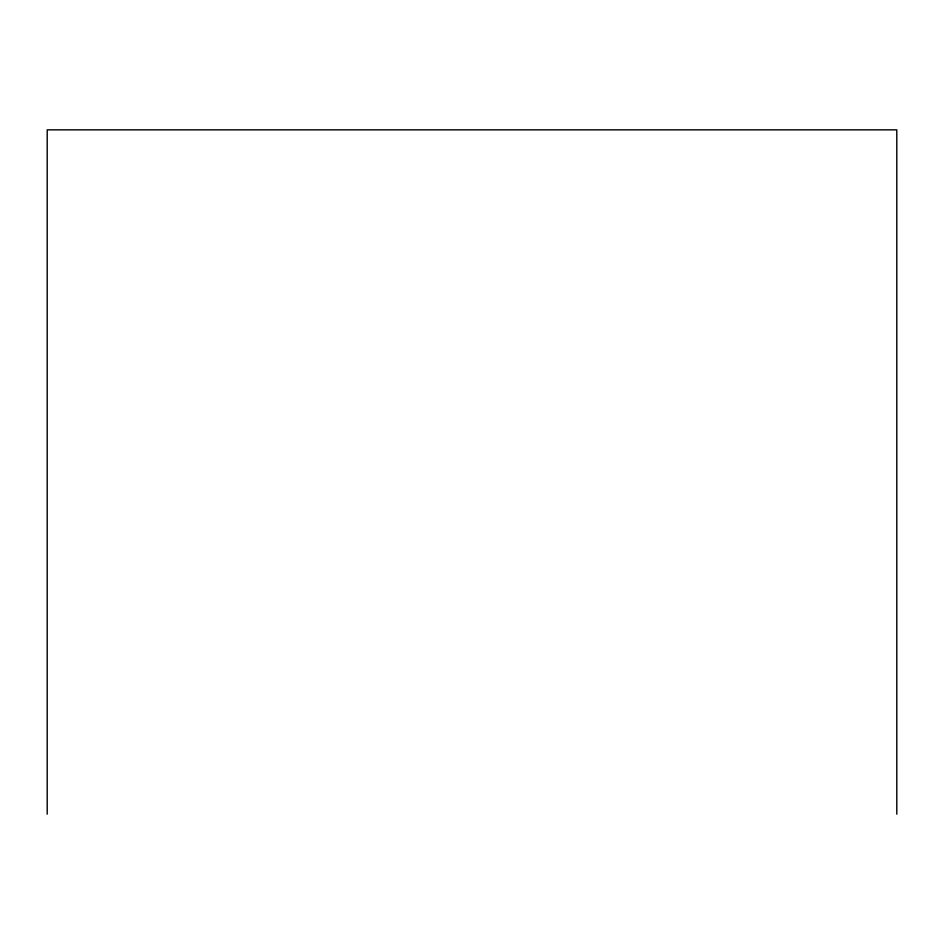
<?xml version="1.0" encoding="UTF-8"?>
<svg xmlns="http://www.w3.org/2000/svg" width="944" height="944" viewBox="0 0 944 944"><rect width="100%" height="100%" fill="white"/><g stroke="black" fill="none" stroke-linecap="round" stroke-linejoin="round"><path stroke-width="1.42" d="M896.8 814.153L896.8 129.847L47.2 129.847L47.2 814.153"/></g></svg>
